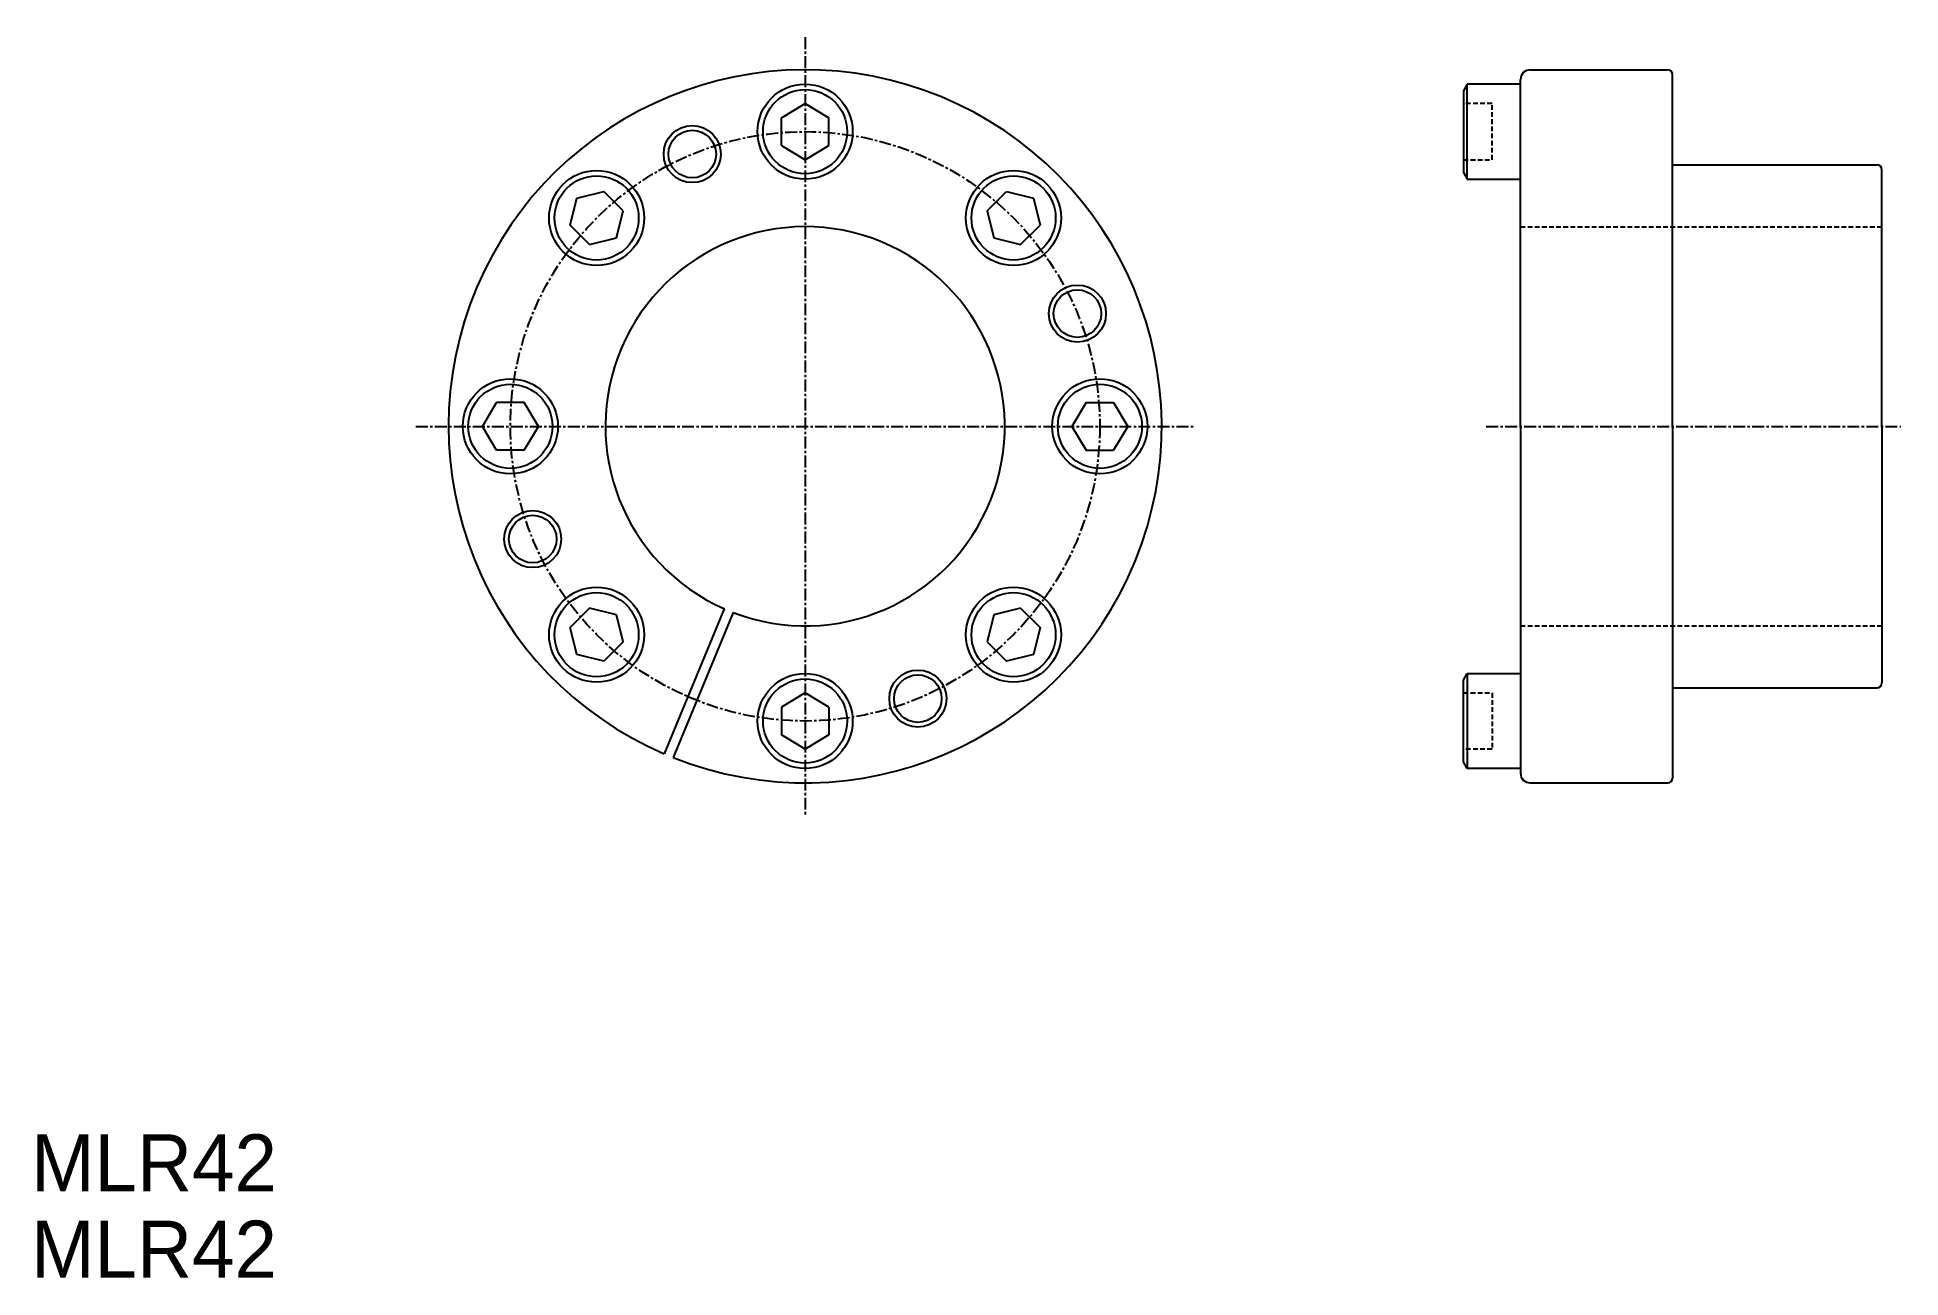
# Model space of a CAD drawing. Extents: x 82 to 278, y 65 to 195.
import ezdxf

# ---------------------------------------------------------------- set-up
doc = ezdxf.new("R2010")
doc.units = 0
doc.linetypes.add('CENTER', pattern=[2, 1.25, -0.25, 0.25, -0.25])
doc.linetypes.add('DASHED', pattern=[0.75, 0.5, -0.25])
doc.layers.get('0').update_dxf_attribs({"linetype": 'CONTINUOUS'})
doc.layers.add('ITTEN', color=7, linetype='CENTER')

# ---------------------------------------------------------------- blocks, each defined once
blk = doc.blocks.new('FB56')
at = {"color": 0}
for p, q in [((-2.5, 1.44338), (0, 2.95)), ((0, 2.95), (2.5, 1.44338)), ((-2.5, -1.44338), (-2.5, 1.44338)), ((2.5, -1.44338), (2.5, 1.44338)), ((-2.5, -1.44338), (0, -2.95)), ((0, -2.95), (2.5, -1.44338))]:
    blk.add_line(p, q, dxfattribs=at)
for radius in [5, 4.42265]:
    blk.add_circle((0, 0), radius, dxfattribs=at)

msp = doc.modelspace()

# ---------------------------------------------------------------- linework, layer by layer
at = {"color": 7, "linetype": 'CONTINUOUS'}
for p, q in [((232.83, 190.56), (232.43, 189.87)), ((238.43, 190.56), (232.83, 190.56)), ((232.83, 180.56), (232.83, 190.56)), ((238.43, 154.56), (238.43, 191.06)), ((238.43, 180.56), (238.43, 190.56)), ((239.43, 192.06), (253.93, 192.06)), ((254.43, 154.56), (254.43, 191.56)), ((232.43, 189.87), (232.43, 181.25)), ((232.43, 181.25), (232.83, 180.56)), ((232.83, 180.56), (238.43, 180.56)), ((254.43, 182.06), (275.93, 182.06)), ((276.43, 154.56), (276.43, 181.56)), ((238.43, 154.56), (238.43, 118.06)), ((254.43, 154.56), (254.43, 117.56)), ((276.43, 154.56), (276.43, 127.56)), ((154.68, 135.35), (148.36, 120.11)), ((155.6, 134.97), (149.29, 119.72)), ((232.43, 127.87), (232.83, 128.56)), ((232.43, 119.25), (232.43, 127.87)), ((232.83, 128.56), (238.43, 128.56)), ((232.83, 128.56), (232.83, 118.56)), ((238.43, 128.56), (238.43, 118.56)), ((254.43, 127.06), (275.93, 127.06)), ((232.83, 118.56), (232.43, 119.25)), ((238.43, 118.56), (232.83, 118.56)), ((239.43, 117.06), (253.93, 117.06))]:
    msp.add_line(p, q, dxfattribs=at)
at = {"color": 3, "linetype": 'DASHED'}
for p, q in [((235.43, 188.51), (232.43, 188.51)), ((235.43, 182.61), (235.43, 188.51)), ((232.43, 182.61), (235.43, 182.61)), ((238.43, 175.56), (276.43, 175.56)), ((238.43, 133.56), (276.43, 133.56)), ((232.43, 126.51), (235.43, 126.51)), ((235.43, 126.51), (235.43, 120.61)), ((235.43, 120.61), (232.43, 120.61))]:
    msp.add_line(p, q, dxfattribs=at)
at = {"color": 7, "linetype": 'CONTINUOUS'}
for centre, radius in [((151.31, 183.2), 3), ((151.31, 183.2), 2.5), ((191.82, 166.42), 3), ((191.82, 166.42), 2.5), ((134.53, 142.7), 3), ((134.53, 142.7), 2.5), ((175.04, 125.92), 3), ((175.04, 125.92), 2.5)]:
    msp.add_circle(centre, radius, dxfattribs=at)
for centre, radius, start, end in [((163.18, 154.56), 37.5, 248.264, 246.736), ((239.43, 191.06), 1, 90, 180), ((253.93, 191.56), 0.5, 0, 90), ((275.93, 181.56), 0.5, 0, 90), ((163.18, 154.56), 21, 248.8643, 246.1357), ((275.93, 127.56), 0.5, 270, 0), ((239.43, 118.06), 1, 180, 270), ((253.93, 117.56), 0.5, 270, 0)]:
    msp.add_arc(centre, radius, start, end, dxfattribs=at)
at = {"layer": 'ITTEN', "color": 1, "linetype": 'CENTER'}
for p, q in [((163.18, 195.49), (163.18, 113.63)), ((122.24, 154.56), (204.11, 154.56)), ((234.81, 154.56), (278.42, 154.56))]:
    msp.add_line(p, q, dxfattribs=at)
msp.add_circle((163.18, 154.56), 31, dxfattribs=at)

# ---------------------------------------------------------------- block references
at = {"color": 7, "linetype": 'CONTINUOUS'}
msp.add_blockref('FB56', (163.18, 185.56), dxfattribs=at)
for p, rotation in [((141.25, 176.48), 44.99999999999942), ((185.1, 176.48), 315.0000000000005), ((132.18, 154.56), 90), ((194.18, 154.56), 270), ((141.25, 132.64), 135.0000000000006), ((185.1, 132.64), 224.9999999999992), ((163.18, 123.56), 180)]:
    msp.add_blockref('FB56', p, dxfattribs=dict(at, rotation=rotation))

# ---------------------------------------------------------------- texts
for p in [(81.76, 74.08), (81.76, 65)]:
    msp.add_text('MLR42', height=6, dxfattribs=at).set_placement(p)

doc.saveas('drawing.dxf')
